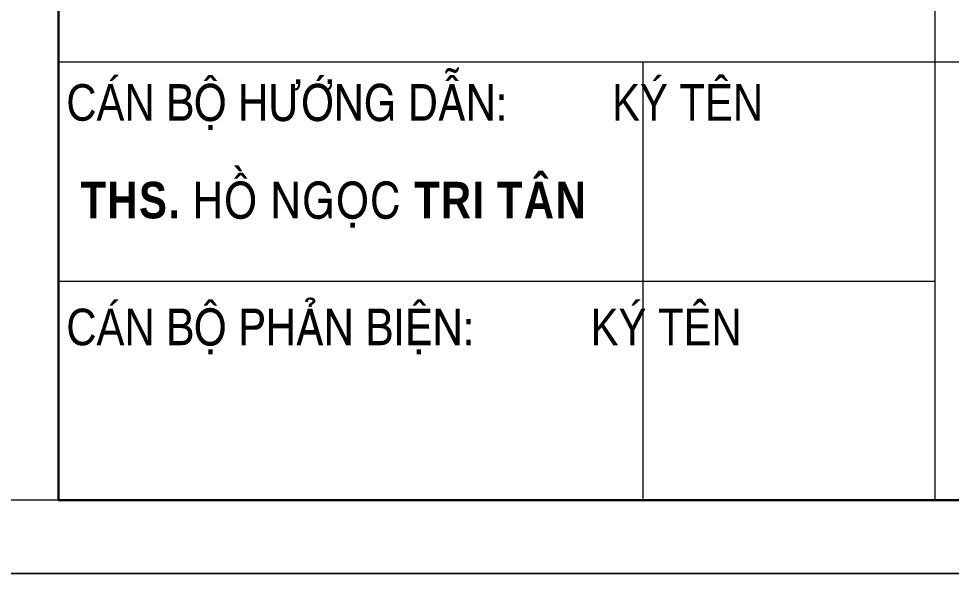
# Model space of a CAD drawing. Extents: x -1107188 to -523840, y 39692 to 514392.
# Drawn here: x -1039961 to -1033575, y 158492 to 162288 of the extents above; entities that cross this region are included whole.
import ezdxf
from ezdxf.enums import TextEntityAlignment as Align

# ---------------------------------------------------------------- set-up
doc = ezdxf.new("R2010")
doc.units = 0
doc.layers.get('0').update_dxf_attribs({"color": 255, "linetype": 'CONTINUOUS'})
doc.layers.add('00-KICH THUOC', color=6, linetype='CONTINUOUS', lineweight=9)
doc.styles.add('SO BV', font='', dxfattribs={"height": 200})
doc.styles.get("Standard").update_dxf_attribs({"font": ''})
doc.styles.add('TEN BV', font='', dxfattribs={"height": 350})
doc.styles.get('SO BV').set_extended_font_data('VNI-Helve-Condense')
doc.styles.get('Standard').set_extended_font_data('VNI-Helve-Condense')
doc.styles.get('TEN BV').set_extended_font_data('VNI-Helve-Condense', bold=True)

# ---------------------------------------------------------------- blocks, each defined once
blk = doc.blocks.new('KHUNGTEN')
for p, q in [((-526153.2400924675, 224392.2760775746), (-526153.2400924675, 218392.2760775746)), ((-520153.2400924675, 224392.2760775746), (-520153.2400924675, 218392.2760775746)), ((-526153.2400924675, 221392.2760775746), (-510153.2400924675, 221392.2760775746)), ((-522153.2400924675, 221392.2760775746), (-522153.2400924675, 218404.3685806981)), ((-526153.2400924675, 219892.2760775746), (-520153.2400924675, 219892.2760775746)), ((-526153.2400924675, 218392.2760775746), (-510153.2400924675, 218392.2760775746)), ((-526153.2400924675, 218392.2760775746), (-522153.2400924675, 218392.2760775746))]:
    blk.add_line(p, q)
at = {"color": 3, "linetype": 'Continuous'}
for points in [[(-593653.2400924675, 217892.2760775746), (-593653.2400924675, 277292.2760775746), (-509653.2400924675, 277292.2760775746), (-509653.2400924675, 217892.2760775746), (-593653.2400924675, 217892.2760775746)], [(-593153.2400924675, 218392.2760775746), (-593153.2400924675, 276792.2760775746), (-510153.2400924675, 276792.2760775746), (-510153.2400924675, 218392.2760775746)]]:
    blk.add_lwpolyline(points, close=True, dxfattribs=at)
at = {"lineweight": 30}
blk.add_lwpolyline([(-526153.2400924675, 224392.2760775746), (-510153.2400924675, 224392.2760775746), (-510153.2400924675, 218392.2760775746), (-526153.2400924675, 218392.2760775746)], close=True, dxfattribs=at)
at = {"char_height": 200, "width": 6000}
for s, insert, attachment_point in [('{\\fVNI-Helve-Condense|b0|i0|c0|p2;\\H1.25x;   CAÙN BOÄ HÖÔÙNG DAÃN:         KYÙ TEÂN}', (-526338.7241754066, 221239.8669691696), 1), ('{\\fVNI-Helve-Condense|b1|i0|c0|p2;\\H1.25x;\\T1.05;  THS. HOÀ NGOÏC TRI TAÂN\\H0.99995x; }', (-526169.774619882, 220415.1881712668), 4), ('{\\fVNI-Helve-Condense|b0|i0|c0|p2;\\H1.25x;   CAÙN BOÄ PHAÛN BIEÄN:          KYÙ TEÂN}', (-526338.7241754066, 219703.373024358), 1)]:
    blk.add_mtext(s, dxfattribs=dict(at, insert=insert, attachment_point=attachment_point))
at = {"style": 'TEN BV'}
for tag, p in [('TEB_BV', (-518299.4777335252, 222628.3412043442)), ('LOAI_BV', (-511918.0390068535, 220684.2136911913)), ('TL', (-512164.3601498958, 219750.5217593208))]:
    blk.add_attdef(tag, p, '', height=350, dxfattribs=at)
at = {"style": 'SO BV'}
for tag, p in [('SOBV', (-510673.1703494866, 221019.8804381994)), ('TONGSOBV', (-510673.1703494866, 220591.4802204549))]:
    blk.add_attdef(tag, text='', height=200, dxfattribs=at).set_placement(p, align=Align.CENTER)

msp = doc.modelspace()

# ---------------------------------------------------------------- block references
at = {"layer": '00-KICH THUOC'}
for p in [(-513535.1396218641, -59400), (-513535.1396218641, -118800)]:
    msp.add_blockref('KHUNGTEN', p, dxfattribs=at)

doc.saveas('drawing.dxf')
